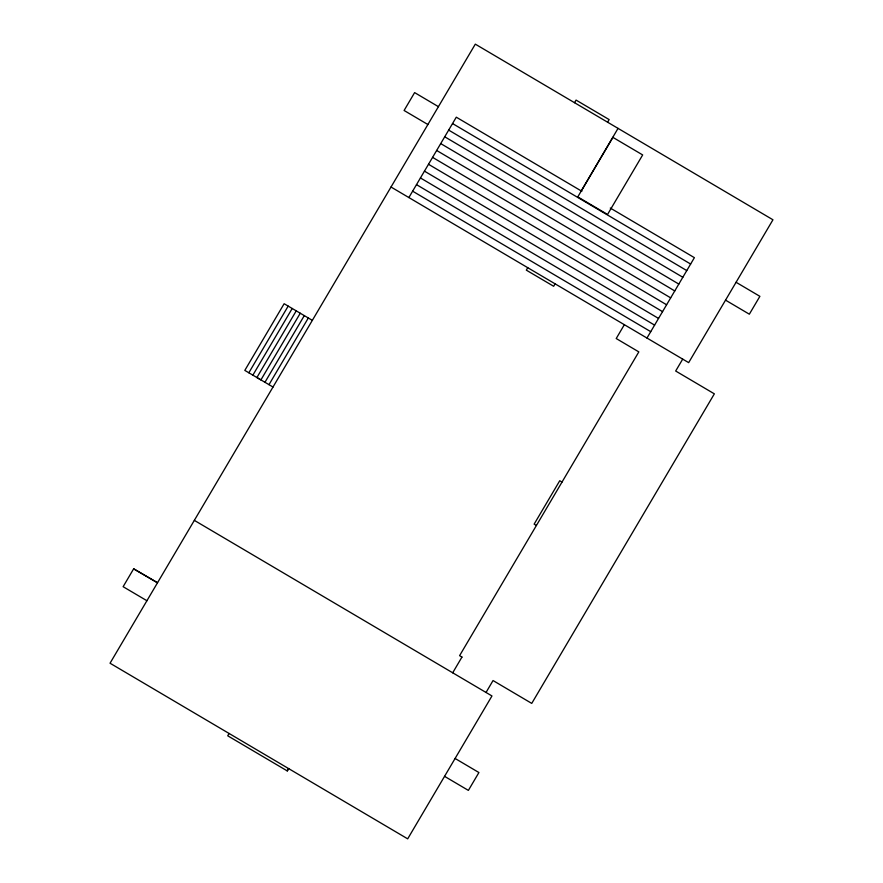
<?xml version="1.0" encoding="UTF-8"?>
<svg xmlns="http://www.w3.org/2000/svg" width="883" height="883" viewBox="0 0 883 883"><rect width="100%" height="100%" fill="white"/><g stroke="black" fill="none" stroke-linecap="round" stroke-linejoin="round"><path stroke-width="1.32" d="M618.045 128.366L581.224 191.059M248.84 372.769L288.178 306.103M133.664 568.84L157.549 582.769L133.653 568.818L123.123 586.698L146.931 600.738M252.869 375.154L292.207 308.476M296.235 310.86L256.898 377.527L260.927 379.9L300.264 313.233M264.955 382.284L304.293 315.617M268.995 384.657L308.322 317.99M408.873 197.549L456.29 117.185L581.853 191.28M574.524 102.704L576.069 100.088L609.149 119.591L607.592 122.218M527.758 267.704L526.323 270.143L553.663 286.28L555.109 283.84M287.262 770.925L288.631 768.596L287.262 770.925L227.726 735.793L229.094 733.475M624.358 324.69L616.213 338.531L638.828 351.887L459.59 655.672L461.964 657.084M646.974 338.034L694.391 257.67L610.285 208.046M452.692 672.802L461.952 657.062M486.025 692.471L493.045 680.55L531.743 703.398L714.358 393.84L675.672 371.015L682.702 359.127M438.443 106.677L414.624 92.605L404.094 110.485L427.913 124.536M736.08 282.284L759.888 296.335L749.347 314.193L725.539 300.143M452.538 123.554L690.638 264.039M448.674 130.099L686.775 270.584M444.723 136.788L682.824 277.273M440.716 143.587L678.817 284.072M436.655 150.463L674.767 290.949M432.582 157.373L670.683 297.858M428.509 164.282L666.61 304.767M424.447 171.147L662.559 311.633M420.44 177.947L658.541 318.432M416.489 184.635L654.601 325.121M412.626 191.181L650.738 331.666M312.361 320.374L284.138 303.719L244.812 370.396L273.024 387.041M562.007 482.074L559.745 480.738L534.138 524.138L536.4 525.473M194.348 520.374L491.963 695.959L407.692 838.85L110.044 663.221L475.308 44.15L772.956 219.779L688.663 362.637L391.026 187.03M455.087 758.464L478.917 772.537L468.376 790.395L444.568 776.345M612.901 137.373L577.78 196.898L607.548 214.459L642.669 154.933L612.901 137.373"/></g></svg>
